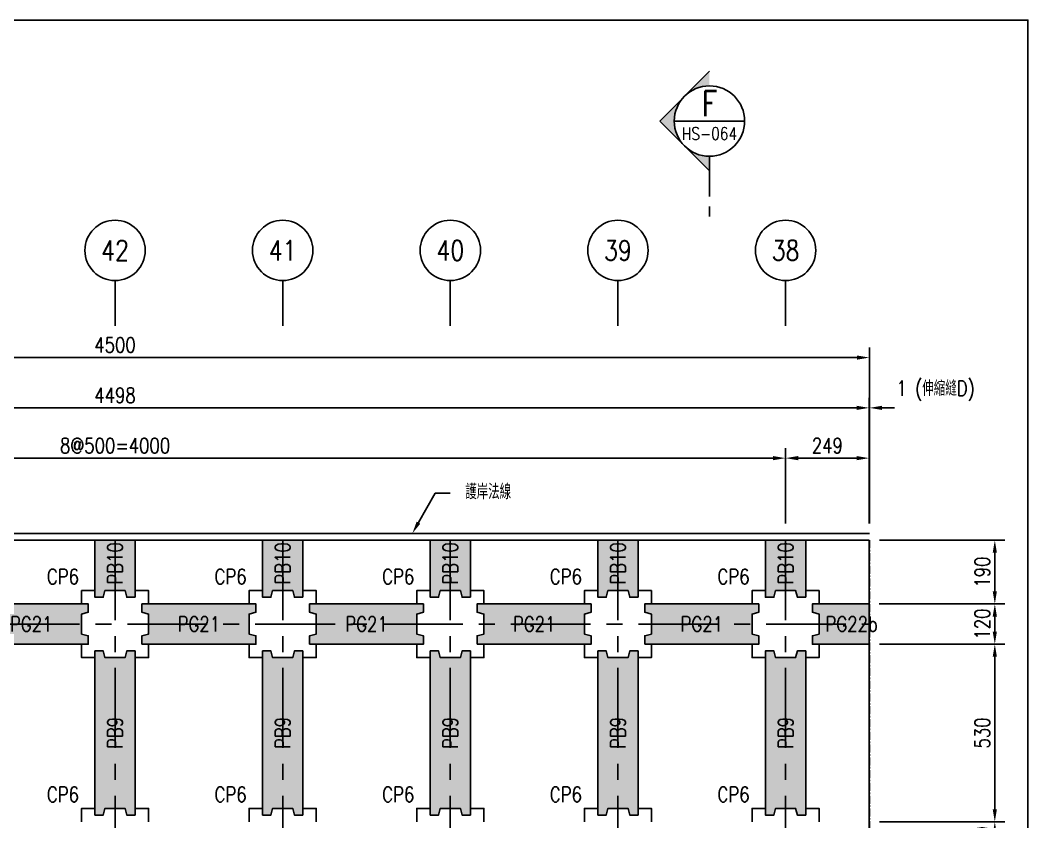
# Model space of a CAD drawing. Extents: x -3697 to 31808, y -9561 to -1274.
# Drawn here: x 28802 to 31808, y -3665 to -1274 of the extents above; entities that cross this region are included whole.
import ezdxf
from ezdxf import colors
from ezdxf.entities.mleader import LeaderData, LeaderLine
from ezdxf.enums import TextEntityAlignment as Align
from ezdxf.math import Vec2, Vec3

# ---------------------------------------------------------------- set-up
doc = ezdxf.new("R2010")
doc.units = 0
doc.header["$LTSCALE"] = 0.05
doc.linetypes.add('CENTER', pattern=[50.8, 31.75, -6.35, 6.35, -6.35])
doc.linetypes.add('DASHED', pattern=[19.05, 12.7, -6.35])
doc.layers.get('0').update_dxf_attribs({"linetype": 'CONTINUOUS'})
doc.layers.get('Defpoints').update_dxf_attribs({"linetype": 'CONTINUOUS'})
for name, color, linetype in [('DIM_03', 1, 'CONTINUOUS'), ('HB_0', 7, 'CONTINUOUS'), ('HB_DIM', 1, 'CONTINUOUS'), ('HB_SYMBOLS', 7, 'CONTINUOUS'), ('場鑄梁', 4, 'CONTINUOUS'), ('場鑄梁_虛線', 4, 'CONTINUOUS'), ('底圖', 7, 'CONTINUOUS'), ('預鑄梁', 7, 'CONTINUOUS'), ('預鑄梁_HATCH', 253, 'CONTINUOUS'), ('預鑄梁_TXT', 2, 'CONTINUOUS'), ('預鑄梁_外緣', 7, 'CONTINUOUS'), ('預鑄樁帽', 6, 'CONTINUOUS'), ('預鑄樁帽_TXT', 2, 'CONTINUOUS')]:
    doc.layers.add(name, color=color, linetype=linetype)
doc.layers.get('預鑄樁帽').off()
doc.styles.get("Standard").update_dxf_attribs({"font": 'ROMANS.shx', "width": 0.8, "bigfont": 'lchinap.shx'})
doc.styles.add('結構平面-V3$0$STANDARD', font='ROMANS', dxfattribs={"width": 0.8, "bigfont": 'LCHINA.shx'})
doc.dimstyles.new('150cm', dxfattribs={"dimscale": 15, "dimtxt": 3, "dimasz": 2.5, "dimexe": 2, "dimexo": 2, "dimgap": 1, "dimtad": 1, "dimdsep": 46, "dimtxsty": 'Standard', "dimcen": 0, "dimclrt": 2, "dimadec": 0, "dimazin": 0, "dimtfac": 1, "dimtix": 1, "dimtmove": 2, "dimatfit": 3, "dimfxl": 0, "dimtolj": 1, "dimtzin": 0, "dimarcsym": 0})

# ---------------------------------------------------------------- blocks, each defined once
blk = doc.blocks.new('*D57')
at = {"layer": 'Defpoints', "color": 0}
for p in [(31085.1, -2580.3), (27085.1, -2805.3), (31085.1, -2805.3)]:
    blk.add_point(p, dxfattribs=at)
at = {"layer": 'HB_DIM', "color": 0, "lineweight": -2}
for p, q in [((27085.1, -2775.3), (27085.1, -2550.3)), ((31085.1, -2775.3), (31085.1, -2550.3)), ((27122.6, -2580.3), (31047.6, -2580.3))]:
    blk.add_line(p, q, dxfattribs=at)
at = {"layer": 'HB_DIM', "color": 0}
for points in [[(27122.6, -2574.1), (27122.6, -2586.6), (27085.1, -2580.3)], [(31047.6, -2574.1), (31047.6, -2586.6), (31085.1, -2580.3)]]:
    blk.add_solid(points, dxfattribs=at)
at = {"layer": 'HB_DIM', "color": 2, "insert": (29085.1, -2542.8), "char_height": 45, "attachment_point": 5}
blk.add_mtext('\\A1;8@500=4000', dxfattribs=at)
blk = doc.blocks.new('*D58')
at = {"layer": 'Defpoints', "color": 0}
for p in [(31334.1, -2580.3), (31085.1, -2805.3), (31334.1, -2805.3)]:
    blk.add_point(p, dxfattribs=at)
at = {"layer": 'HB_DIM', "color": 0, "lineweight": -2}
for p, q in [((31085.1, -2775.3), (31085.1, -2550.3)), ((31334.1, -2775.3), (31334.1, -2550.3)), ((31122.6, -2580.3), (31296.6, -2580.3))]:
    blk.add_line(p, q, dxfattribs=at)
at = {"layer": 'HB_DIM', "color": 0}
for points in [[(31122.6, -2574.1), (31122.6, -2586.6), (31085.1, -2580.3)], [(31296.6, -2574.1), (31296.6, -2586.6), (31334.1, -2580.3)]]:
    blk.add_solid(points, dxfattribs=at)
at = {"layer": 'HB_DIM', "color": 2, "insert": (31209.6, -2542.8), "char_height": 45, "attachment_point": 5}
blk.add_mtext('\\A1;249', dxfattribs=at)
blk = doc.blocks.new('*D59')
at = {"layer": 'Defpoints', "color": 0}
for p in [(31334.1, -2430.3), (26836.1, -2805.3), (31334.1, -2805.3)]:
    blk.add_point(p, dxfattribs=at)
at = {"layer": 'HB_DIM', "color": 0, "lineweight": -2}
for p, q in [((26836.1, -2775.3), (26836.1, -2400.3)), ((31334.1, -2775.3), (31334.1, -2400.3)), ((26873.6, -2430.3), (31296.6, -2430.3))]:
    blk.add_line(p, q, dxfattribs=at)
at = {"layer": 'HB_DIM', "color": 0}
for points in [[(26873.6, -2424.1), (26873.6, -2436.6), (26836.1, -2430.3)], [(31296.6, -2424.1), (31296.6, -2436.6), (31334.1, -2430.3)]]:
    blk.add_solid(points, dxfattribs=at)
at = {"layer": 'HB_DIM', "color": 2, "insert": (29085.1, -2392.8), "char_height": 45, "attachment_point": 5}
blk.add_mtext('\\A1;4498', dxfattribs=at)
blk = doc.blocks.new('*D60')
at = {"layer": 'Defpoints', "color": 0}
for p in [(31335.1, -2430.3), (31334.1, -2805.3), (31335.1, -2805.3)]:
    blk.add_point(p, dxfattribs=at)
at = {"layer": 'HB_DIM', "color": 0, "lineweight": -2}
for p, q in [((31334.1, -2775.3), (31334.1, -2400.3)), ((31335.1, -2775.3), (31335.1, -2400.3)), ((31296.6, -2430.3), (31259.1, -2430.3)), ((31334.1, -2430.3), (31335.1, -2430.3)), ((31372.6, -2430.3), (31410.1, -2430.3))]:
    blk.add_line(p, q, dxfattribs=at)
at = {"layer": 'HB_DIM', "color": 0}
for points in [[(31296.6, -2424.1), (31296.6, -2436.6), (31334.1, -2430.3)], [(31372.6, -2424.1), (31372.6, -2436.6), (31335.1, -2430.3)]]:
    blk.add_solid(points, dxfattribs=at)
at = {"layer": 'HB_DIM', "color": 2, "insert": (31532.6, -2379.7), "char_height": 45, "attachment_point": 5}
blk.add_mtext('\\A1;1 (伸縮縫D)', dxfattribs=at)
blk = doc.blocks.new('*D62')
at = {"layer": 'Defpoints', "color": 0}
for p in [(31335.1, -2280.3), (26835.1, -2805.3), (31335.1, -2805.3)]:
    blk.add_point(p, dxfattribs=at)
at = {"layer": 'HB_DIM', "color": 0, "lineweight": -2}
for p, q in [((26835.1, -2775.3), (26835.1, -2250.3)), ((31335.1, -2775.3), (31335.1, -2250.3)), ((26872.6, -2280.3), (31297.6, -2280.3))]:
    blk.add_line(p, q, dxfattribs=at)
at = {"layer": 'HB_DIM', "color": 0}
for points in [[(26872.6, -2274.1), (26872.6, -2286.6), (26835.1, -2280.3)], [(31297.6, -2274.1), (31297.6, -2286.6), (31335.1, -2280.3)]]:
    blk.add_solid(points, dxfattribs=at)
at = {"layer": 'HB_DIM', "color": 2, "insert": (29085.1, -2242.8), "char_height": 45, "attachment_point": 5}
blk.add_mtext('\\A1;4500', dxfattribs=at)
blk = doc.blocks.new('*D209')
at = {"layer": 'Defpoints', "color": 0}
for p in [(31335.1, -2825.3), (31334.1, -3015.3), (31709.1, -3015.3)]:
    blk.add_point(p, dxfattribs=at)
at = {"layer": 'HB_DIM', "color": 0, "lineweight": -2}
for p, q in [((31365.1, -2825.3), (31739.1, -2825.3)), ((31709.1, -2862.8), (31709.1, -2977.8)), ((31364.1, -3015.3), (31739.1, -3015.3))]:
    blk.add_line(p, q, dxfattribs=at)
at = {"layer": 'HB_DIM', "color": 0}
for points in [[(31702.8, -2862.8), (31715.3, -2862.8), (31709.1, -2825.3)], [(31702.8, -2977.8), (31715.3, -2977.8), (31709.1, -3015.3)]]:
    blk.add_solid(points, dxfattribs=at)
at = {"layer": 'HB_DIM', "color": 2, "insert": (31671.6, -2920.3), "char_height": 45, "attachment_point": 5, "rotation": 90}
blk.add_mtext('\\A1;190', dxfattribs=at)
blk = doc.blocks.new('*D210')
at = {"layer": 'Defpoints', "color": 0}
for p in [(31334.1, -3015.3), (31335.1, -3135.3), (31709.1, -3135.3)]:
    blk.add_point(p, dxfattribs=at)
at = {"layer": 'HB_DIM', "color": 0, "lineweight": -2}
for p, q in [((31364.1, -3015.3), (31739.1, -3015.3)), ((31709.1, -3052.8), (31709.1, -3097.8)), ((31365.1, -3135.3), (31739.1, -3135.3))]:
    blk.add_line(p, q, dxfattribs=at)
at = {"layer": 'HB_DIM', "color": 0}
for points in [[(31702.8, -3052.8), (31715.3, -3052.8), (31709.1, -3015.3)], [(31702.8, -3097.8), (31715.3, -3097.8), (31709.1, -3135.3)]]:
    blk.add_solid(points, dxfattribs=at)
at = {"layer": 'HB_DIM', "color": 2, "insert": (31671.6, -3075.3), "char_height": 45, "attachment_point": 5, "rotation": 90}
blk.add_mtext('\\A1;120', dxfattribs=at)
blk = doc.blocks.new('*D211')
at = {"layer": 'Defpoints', "color": 0}
for p in [(31335.1, -3135.3), (31335.1, -3665.3), (31709.1, -3665.3)]:
    blk.add_point(p, dxfattribs=at)
at = {"layer": 'HB_DIM', "color": 0, "lineweight": -2}
for p, q in [((31365.1, -3135.3), (31739.1, -3135.3)), ((31709.1, -3172.8), (31709.1, -3627.8)), ((31365.1, -3665.3), (31739.1, -3665.3))]:
    blk.add_line(p, q, dxfattribs=at)
at = {"layer": 'HB_DIM', "color": 0}
for points in [[(31702.8, -3172.8), (31715.3, -3172.8), (31709.1, -3135.3)], [(31702.8, -3627.8), (31715.3, -3627.8), (31709.1, -3665.3)]]:
    blk.add_solid(points, dxfattribs=at)
at = {"layer": 'HB_DIM', "color": 2, "insert": (31671.6, -3400.3), "char_height": 45, "attachment_point": 5, "rotation": 90}
blk.add_mtext('\\A1;530', dxfattribs=at)
blk = doc.blocks.new('*D212')
at = {"layer": 'Defpoints', "color": 0}
for p in [(31335.1, -3665.3), (31335.1, -3785.3), (31709.1, -3785.3)]:
    blk.add_point(p, dxfattribs=at)
at = {"layer": 'HB_DIM', "color": 0, "lineweight": -2}
for p, q in [((31365.1, -3665.3), (31739.1, -3665.3)), ((31709.1, -3702.8), (31709.1, -3747.8)), ((31365.1, -3785.3), (31739.1, -3785.3))]:
    blk.add_line(p, q, dxfattribs=at)
at = {"layer": 'HB_DIM', "color": 0}
for points in [[(31702.8, -3702.8), (31715.3, -3702.8), (31709.1, -3665.3)], [(31702.8, -3747.8), (31715.3, -3747.8), (31709.1, -3785.3)]]:
    blk.add_solid(points, dxfattribs=at)
at = {"layer": 'HB_DIM', "color": 2, "insert": (31671.6, -3725.3), "char_height": 45, "attachment_point": 5, "rotation": 90}
blk.add_mtext('\\A1;120', dxfattribs=at)
blk = doc.blocks.new('gr_t')
at = {"layer": 'HB_SYMBOLS', "color": 4, "linetype": 'Continuous'}
blk.add_line((0, -6), (0, -15), dxfattribs=at)
blk.add_circle((0, 0), 6, dxfattribs=at)
at = {"layer": 'HB_SYMBOLS', "color": 4, "linetype": 'Continuous', "width": 0.8}
blk.add_attdef('A', text='', height=4.5, dxfattribs=at).set_placement((0, 0), align=Align.MIDDLE)
blk = doc.blocks.new('SEC2U0-n')
at = {"color": 2, "linetype": 'Continuous'}
for p, q in [((-9.9, 0), (0, 9.9)), ((0, 9.9), (9.9, 0)), ((-7.51, 0), (-10.62, 0))]:
    blk.add_line(p, q, dxfattribs=at)
at = {"color": 3}
for p, q in [((-17, 0), (-19, 0)), ((-15, 0), (-7, 0))]:
    blk.add_line(p, q, dxfattribs=at)
at = {"color": 2, "linetype": 'Continuous'}
blk.add_circle((0, 0), 7, dxfattribs=at)
for points in [[(0, 9.9), (-3.5, 6.06), (-4.95, 4.95), (-4.26, 5.55)], [(0, 9.9), (-1.81, 6.76), (-3.5, 6.06), (-1.81, 6.76)], [(0, 9.9), (0, 7), (-1.81, 6.76), (-0.91, 6.94)], [(0, 9.9), (3.5, 6.06), (4.95, 4.95), (4.26, 5.55)], [(0, 9.9), (1.81, 6.76), (3.5, 6.06), (1.81, 6.76)], [(0, 9.9), (0, 7), (1.81, 6.76), (0.91, 6.94)], [(-9.9, 0), (-6.06, 3.5), (-4.95, 4.95), (-5.55, 4.26)], [(9.9, 0), (6.06, 3.5), (4.95, 4.95), (5.55, 4.26)], [(-9.9, 0), (-6.76, 1.81), (-6.06, 3.5), (-6.76, 1.81)], [(9.9, 0), (6.76, 1.81), (6.06, 3.5), (6.76, 1.81)], [(-9.9, 0), (-7, 0), (-6.76, 1.81), (-6.94, 0.91)], [(9.9, 0), (7, 0), (6.76, 1.81), (6.94, 0.91)]]:
    blk.add_solid(points, dxfattribs=at)
blk = doc.blocks.new('ST-n')
at = {"color": 2}
blk.add_line((-7, 0), (7, 0), dxfattribs=at)
blk.add_circle((0, 0), 7, dxfattribs=at)
at = {"color": 3, "width": 0.8}
blk.add_attdef('A', text='', height=4.5, dxfattribs=at).set_placement((0, 3.5), align=Align.MIDDLE)
at = {"color": 1, "width": 0.8}
blk.add_attdef('HB2002', text='', height=2.5, dxfattribs=at).set_placement((0, -2.5), align=Align.MIDDLE)
blk = doc.blocks.new('CP6')
at = {"layer": '預鑄樁帽_TXT', "linetype": 'Continuous', "width": 0.8}
blk.add_text('CP6', height=45, dxfattribs=at).set_placement((-265.3, 251.6), align=Align.MIDDLE)
blk = doc.blocks.new('PB9')
at = {"layer": '預鑄梁_HATCH'}
blk.add_hatch(color=256, dxfattribs=at).paths.add_polyline_path([(-95, 500), (-120, 500), (-120, 10), (-95, 10), (-90, 30), (-30, 30), (-25, 10), (0, 10), (0, 500), (-25, 500), (-30, 480), (-90, 480)])
at = {"layer": '預鑄梁', "linetype": 'DASHED', "ltscale": 50}
blk.add_lwpolyline([(0, 10), (-25, 10), (-30, 30), (-90, 30), (-95, 10), (-120, 10), (-120, 500), (-95, 500), (-90, 480), (-30, 480), (-25, 500), (0, 500), (0, 10)], dxfattribs=at)
at = {"layer": '預鑄梁_外緣'}
blk.add_lwpolyline([(0, 10), (-25, 10), (-30, 30), (-90, 30), (-95, 10), (-120, 10), (-120, 500), (-95, 500), (-90, 480), (-30, 480), (-25, 500), (0, 500), (0, 10)], dxfattribs=at)
at = {"layer": '預鑄梁_TXT', "linetype": 'Continuous', "style": '結構平面-V3$0$STANDARD', "width": 0.8}
blk.add_text('PB9', height=45, rotation=90, dxfattribs=at).set_placement((-60, 255), align=Align.MIDDLE)
blk = doc.blocks.new('PB10')
at = {"layer": '預鑄梁_HATCH'}
blk.add_hatch(color=256, dxfattribs=at).paths.add_polyline_path([(-120, 10), (-95, 10), (-90, 30), (-30, 30), (-25, 10), (0, 10), (0, 180), (-120, 180)])
at = {"layer": '預鑄梁', "linetype": 'DASHED', "ltscale": 50}
blk.add_lwpolyline([(0, 10), (-25, 10), (-30, 30), (-90, 30), (-95, 10), (-120, 10), (-120, 180), (0, 180), (0, 10)], dxfattribs=at)
at = {"layer": '預鑄梁_外緣'}
blk.add_lwpolyline([(0, 10), (-25, 10), (-30, 30), (-90, 30), (-95, 10), (-120, 10), (-120, 180), (0, 180), (0, 10)], dxfattribs=at)
at = {"layer": '預鑄梁_TXT', "linetype": 'Continuous', "style": '結構平面-V3$0$STANDARD', "width": 0.8}
blk.add_text('PB10', height=45, rotation=90, dxfattribs=at).set_placement((-60, 110.8), align=Align.MIDDLE)
blk = doc.blocks.new('PG21')
at = {"layer": '預鑄梁_HATCH'}
blk.add_hatch(color=256, dxfattribs=at).paths.add_polyline_path([(10, 25), (10, 0), (350, 0), (350, 25), (330, 30), (330, 90), (350, 95), (350, 120), (10, 120), (10, 95), (30, 90), (30, 30)])
at = {"layer": '預鑄梁', "linetype": 'DASHED', "ltscale": 50}
blk.add_lwpolyline([(10, 0), (10, 25), (30, 30), (30, 90), (10, 95), (10, 120), (350, 120), (350, 95), (330, 90), (330, 30), (350, 25), (350, 0), (10, 0)], dxfattribs=at)
at = {"layer": '預鑄梁_外緣'}
blk.add_lwpolyline([(10, 0), (10, 25), (30, 30), (30, 90), (10, 95), (10, 120), (350, 120), (350, 95), (330, 90), (330, 30), (350, 25), (350, 0), (10, 0)], dxfattribs=at)
at = {"layer": '預鑄梁_TXT', "linetype": 'Continuous', "style": '結構平面-V3$0$STANDARD', "width": 0.8}
blk.add_text('PG21', height=45, rotation=0, dxfattribs=at).set_placement((180, 60), align=Align.MIDDLE)
blk = doc.blocks.new('PG22b')
at = {"layer": '預鑄梁_HATCH'}
blk.add_hatch(color=256, dxfattribs=at).paths.add_polyline_path([(-169, 25), (-169, 0), (0, 0), (0, 120), (-169, 120), (-169, 95), (-149, 90), (-149, 30)])
at = {"layer": '預鑄梁', "linetype": 'DASHED', "ltscale": 50}
blk.add_lwpolyline([(0, 0), (0, 120), (-169, 120), (-169, 95), (-149, 90), (-149, 30), (-169, 25), (-169, 0)], close=True, dxfattribs=at)
at = {"layer": '預鑄梁_外緣'}
blk.add_lwpolyline([(0, 0), (0, 120), (-169, 120), (-169, 95), (-149, 90), (-149, 30), (-169, 25), (-169, 0)], close=True, dxfattribs=at)
at = {"layer": '預鑄梁_TXT', "linetype": 'Continuous', "style": '結構平面-V3$0$STANDARD', "width": 0.8}
blk.add_text('PG22b', height=45, rotation=360, dxfattribs=at).set_placement((-52, 60), align=Align.MIDDLE)
blk = doc.blocks.new('碼頭結構總配置圖')
at = {"layer": 'Defpoints', "color": 217}
blk.add_lwpolyline([(31807.6, -8226.3), (28815.1, -8226.3), (28815.1, -9561.3), (19972.6, -9561.3), (19972.6, -1273.8), (31807.6, -1273.8)], close=True, dxfattribs=at)
at = {"layer": '場鑄梁'}
for points in [[(29025.1, -2975.3), (28985.1, -2975.3), (28985.1, -3015.3)], [(29185.1, -3015.3), (29185.1, -2975.3), (29145.1, -2975.3)], [(29525.1, -2975.3), (29485.1, -2975.3), (29485.1, -3015.3)], [(29685.1, -3015.3), (29685.1, -2975.3), (29645.1, -2975.3)], [(30025.1, -2975.3), (29985.1, -2975.3), (29985.1, -3015.3)], [(30185.1, -3015.3), (30185.1, -2975.3), (30145.1, -2975.3)], [(30525.1, -2975.3), (30485.1, -2975.3), (30485.1, -3015.3)], [(30685.1, -3015.3), (30685.1, -2975.3), (30645.1, -2975.3)], [(31025.1, -2975.3), (30985.1, -2975.3), (30985.1, -3015.3)], [(31185.1, -3015.3), (31185.1, -2975.3), (31145.1, -2975.3)], [(29025.1, -3175.3), (28985.1, -3175.3), (28985.1, -3135.3)], [(29185.1, -3135.3), (29185.1, -3175.3), (29145.1, -3175.3)], [(29525.1, -3175.3), (29485.1, -3175.3), (29485.1, -3135.3)], [(29685.1, -3135.3), (29685.1, -3175.3), (29645.1, -3175.3)], [(30025.1, -3175.3), (29985.1, -3175.3), (29985.1, -3135.3)], [(30185.1, -3135.3), (30185.1, -3175.3), (30145.1, -3175.3)], [(30525.1, -3175.3), (30485.1, -3175.3), (30485.1, -3135.3)], [(30685.1, -3135.3), (30685.1, -3175.3), (30645.1, -3175.3)], [(31025.1, -3175.3), (30985.1, -3175.3), (30985.1, -3135.3)], [(31185.1, -3135.3), (31185.1, -3175.3), (31145.1, -3175.3)], [(29025.1, -3625.3), (28985.1, -3625.3), (28985.1, -3665.3)], [(29185.1, -3665.3), (29185.1, -3625.3), (29145.1, -3625.3)], [(29525.1, -3625.3), (29485.1, -3625.3), (29485.1, -3665.3)], [(29685.1, -3665.3), (29685.1, -3625.3), (29645.1, -3625.3)], [(30025.1, -3625.3), (29985.1, -3625.3), (29985.1, -3665.3)], [(30185.1, -3665.3), (30185.1, -3625.3), (30145.1, -3625.3)], [(30525.1, -3625.3), (30485.1, -3625.3), (30485.1, -3665.3)], [(30685.1, -3665.3), (30685.1, -3625.3), (30645.1, -3625.3)], [(31025.1, -3625.3), (30985.1, -3625.3), (30985.1, -3665.3)], [(31185.1, -3665.3), (31185.1, -3625.3), (31145.1, -3625.3)]]:
    blk.add_lwpolyline(points, dxfattribs=at)
at = {"layer": '場鑄梁_虛線', "linetype": 'DASHED', "ltscale": 50}
for points in [[(29025.1, -2975.3), (28985.1, -2975.3), (28985.1, -3015.3)], [(29185.1, -3015.3), (29185.1, -2975.3), (29145.1, -2975.3)], [(29525.1, -2975.3), (29485.1, -2975.3), (29485.1, -3015.3)], [(29685.1, -3015.3), (29685.1, -2975.3), (29645.1, -2975.3)], [(30025.1, -2975.3), (29985.1, -2975.3), (29985.1, -3015.3)], [(30185.1, -3015.3), (30185.1, -2975.3), (30145.1, -2975.3)], [(30525.1, -2975.3), (30485.1, -2975.3), (30485.1, -3015.3)], [(30685.1, -3015.3), (30685.1, -2975.3), (30645.1, -2975.3)], [(31025.1, -2975.3), (30985.1, -2975.3), (30985.1, -3015.3)], [(31185.1, -3015.3), (31185.1, -2975.3), (31145.1, -2975.3)], [(29025.1, -3175.3), (28985.1, -3175.3), (28985.1, -3135.3)], [(29185.1, -3135.3), (29185.1, -3175.3), (29145.1, -3175.3)], [(29525.1, -3175.3), (29485.1, -3175.3), (29485.1, -3135.3)], [(29685.1, -3135.3), (29685.1, -3175.3), (29645.1, -3175.3)], [(30025.1, -3175.3), (29985.1, -3175.3), (29985.1, -3135.3)], [(30185.1, -3135.3), (30185.1, -3175.3), (30145.1, -3175.3)], [(30525.1, -3175.3), (30485.1, -3175.3), (30485.1, -3135.3)], [(30685.1, -3135.3), (30685.1, -3175.3), (30645.1, -3175.3)], [(31025.1, -3175.3), (30985.1, -3175.3), (30985.1, -3135.3)], [(31185.1, -3135.3), (31185.1, -3175.3), (31145.1, -3175.3)], [(29025.1, -3625.3), (28985.1, -3625.3), (28985.1, -3665.3)], [(29185.1, -3665.3), (29185.1, -3625.3), (29145.1, -3625.3)], [(29525.1, -3625.3), (29485.1, -3625.3), (29485.1, -3665.3)], [(29685.1, -3665.3), (29685.1, -3625.3), (29645.1, -3625.3)], [(30025.1, -3625.3), (29985.1, -3625.3), (29985.1, -3665.3)], [(30185.1, -3665.3), (30185.1, -3625.3), (30145.1, -3625.3)], [(30525.1, -3625.3), (30485.1, -3625.3), (30485.1, -3665.3)], [(30685.1, -3665.3), (30685.1, -3625.3), (30645.1, -3625.3)], [(31025.1, -3625.3), (30985.1, -3625.3), (30985.1, -3665.3)], [(31185.1, -3665.3), (31185.1, -3625.3), (31145.1, -3625.3)]]:
    blk.add_lwpolyline(points, dxfattribs=at)
at = {"layer": '底圖'}
blk.add_line((26835.1, -2805.3), (31335.1, -2805.3), dxfattribs=at)
at = {"layer": '底圖', "color": 252, "linetype": 'CENTER', "ltscale": 150}
for p, q in [((29085.1, -2825.3), (29085.1, -5805.3)), ((29585.1, -2825.3), (29585.1, -5805.3)), ((30085.1, -2825.3), (30085.1, -5805.3)), ((30585.1, -2825.3), (30585.1, -5805.3)), ((31085.1, -2825.3), (31085.1, -5805.3)), ((26836.1, -3075.3), (31335.1, -3075.3))]:
    blk.add_line(p, q, dxfattribs=at)
at = {"layer": '底圖', "linetype": 'CENTER', "ltscale": 15}
blk.add_line((31335.1, -2825.3), (31335.1, -5805.3), dxfattribs=at)
at = {"layer": '底圖', "color": 4, "linetype": 'Continuous'}
blk.add_lwpolyline([(31334.1, -2825.3), (31334.1, -5805.3), (26836.1, -5805.3), (26836.1, -2825.3), (31334.1, -2825.3)], dxfattribs=at)
at = {"layer": 'DIM_03', "xscale": 14.99999999999999, "yscale": 14.99999999999999, "zscale": 14.99999999999999, "rotation": 90.00000086103375}
blk.add_blockref('SEC2U0-n', (30858, -1574.8), dxfattribs=at)
at = {"layer": 'DIM_03', "linetype": 'Continuous'}
ref = blk.add_blockref('ST-n', (30858, -1574.8), dxfattribs=dict(at, xscale=14.99999999999999, yscale=14.99999999999999, zscale=14.99999999999999, rotation=7.778254040857746e-07))
ref.add_attrib('HB2002', 'HS-064', dxfattribs={"layer": '0', "color": 1, "height": 37.5, "rotation": 360, "width": 0.8}).set_placement((30858, -1612.3), align=Align.MIDDLE)
ref.add_attrib('A', 'F', dxfattribs={"layer": '0', "color": 3, "height": 75, "rotation": 360, "width": 0.8}).set_placement((30858, -1522.3), align=Align.MIDDLE)
at = {"layer": '底圖'}
ref = blk.add_blockref('gr_t', (29085.1, -1960.6), dxfattribs=dict(at, xscale=15, yscale=15, zscale=15))
ref.add_attrib('A', '42', dxfattribs={"layer": 'HB_SYMBOLS', "color": 4, "linetype": 'Continuous', "height": 60, "width": 0.8}).set_placement((29085.1, -1960.6), align=Align.MIDDLE)
ref = blk.add_blockref('gr_t', (29585.1, -1960.6), dxfattribs=dict(at, xscale=15, yscale=15, zscale=15))
ref.add_attrib('A', '41', dxfattribs={"layer": 'HB_SYMBOLS', "color": 4, "linetype": 'Continuous', "height": 60, "width": 0.8}).set_placement((29585.1, -1960.6), align=Align.MIDDLE)
ref = blk.add_blockref('gr_t', (30085.1, -1960.6), dxfattribs=dict(at, xscale=15, yscale=15, zscale=15))
ref.add_attrib('A', '40', dxfattribs={"layer": 'HB_SYMBOLS', "color": 4, "linetype": 'Continuous', "height": 60, "width": 0.8}).set_placement((30085.1, -1960.6), align=Align.MIDDLE)
ref = blk.add_blockref('gr_t', (30585.1, -1960.6), dxfattribs=dict(at, xscale=15, yscale=15, zscale=15))
ref.add_attrib('A', '39', dxfattribs={"layer": 'HB_SYMBOLS', "color": 4, "linetype": 'Continuous', "height": 60, "width": 0.8}).set_placement((30585.1, -1960.6), align=Align.MIDDLE)
ref = blk.add_blockref('gr_t', (31085.1, -1960.6), dxfattribs=dict(at, xscale=15, yscale=15, zscale=15))
ref.add_attrib('A', '38', dxfattribs={"layer": 'HB_SYMBOLS', "color": 4, "linetype": 'Continuous', "height": 60, "width": 0.8}).set_placement((31085.1, -1960.6), align=Align.MIDDLE)
at = {"layer": '預鑄梁'}
for name, p in [('PB10', (29145.1, -3005.3)), ('PB10', (29645.1, -3005.3)), ('PB10', (30145.1, -3005.3)), ('PB10', (30645.1, -3005.3)), ('PB10', (31145.1, -3005.3)), ('PG21', (28655.1, -3135.3)), ('PG21', (29155.1, -3135.3)), ('PG21', (29655.1, -3135.3)), ('PG21', (30155.1, -3135.3)), ('PG21', (30655.1, -3135.3)), ('PG22b', (31334.1, -3135.3)), ('PB9', (29145.1, -3655.3)), ('PB9', (29645.1, -3655.3)), ('PB9', (30145.1, -3655.3)), ('PB9', (30645.1, -3655.3)), ('PB9', (31145.1, -3655.3))]:
    blk.add_blockref(name, p, dxfattribs=at)
at = {"layer": '預鑄樁帽'}
for p in [(29195.1, -3185.3), (29695.1, -3185.3), (30195.1, -3185.3), (30695.1, -3185.3), (31195.1, -3185.3), (29195.1, -3835.3), (29695.1, -3835.3), (30195.1, -3835.3), (30695.1, -3835.3), (31195.1, -3835.3)]:
    blk.add_blockref('CP6', p, dxfattribs=at)

msp = doc.modelspace()

# ---------------------------------------------------------------- block references
at = {"layer": 'HB_0'}
msp.add_blockref('碼頭結構總配置圖', (0, 0), dxfattribs=at)

# ---------------------------------------------------------------- dimensions: what is measured, and where the dimension line sits
at = {"layer": 'HB_DIM'}
for base, p1, p2, picture, middle in [((31335.062, -2280.327), (26835.062, -2805.327), (31335.062, -2805.327), '*D62', (29085.062, -2242.827)), ((31334.062, -2430.327), (26836.062, -2805.327), (31334.062, -2805.327), '*D59', (29085.062, -2392.827)), ((31334.062, -2580.327), (31085.062, -2805.327), (31334.062, -2805.327), '*D58', (31209.562, -2542.827))]:
    dim = msp.add_linear_dim(base=base, p1=p1, p2=p2, dimstyle='150cm', dxfattribs=at)
    dim.commit()
    dim.dimension.update_dxf_attribs({"geometry": picture, "text_midpoint": middle})
dim = msp.add_linear_dim(base=(31335.062, -2430.327), p1=(31334.062, -2805.327), p2=(31335.062, -2805.327), text='<> (伸縮縫D)', dimstyle='150cm', dxfattribs=at)
dim.commit()
dim.dimension.update_dxf_attribs({"geometry": '*D60', "text_midpoint": (31532.606, -2379.702), "dimtype": 160})
dim = msp.add_linear_dim(base=(31085.062, -2580.327), p1=(27085.062, -2805.327), p2=(31085.062, -2805.327), text='8@500=<>', dimstyle='150cm', dxfattribs=at)
dim.commit()
dim.dimension.update_dxf_attribs({"geometry": '*D57', "text_midpoint": (29085.062, -2542.827)})
for base, p1, p2, picture, middle in [((31709.062, -3015.327), (31335.062, -2825.327), (31334.062, -3015.327), '*D209', (31671.562, -2920.327)), ((31709.062, -3135.327), (31334.062, -3015.327), (31335.062, -3135.327), '*D210', (31671.562, -3075.327)), ((31709.062, -3665.327), (31335.062, -3135.327), (31335.062, -3665.327), '*D211', (31671.562, -3400.327)), ((31709.062, -3785.327), (31335.062, -3665.327), (31335.062, -3785.327), '*D212', (31671.562, -3725.327))]:
    dim = msp.add_linear_dim(base=base, p1=p1, p2=p2, angle=90, dimstyle='150cm', dxfattribs=at)
    dim.commit()
    dim.dimension.update_dxf_attribs({"geometry": picture, "text_midpoint": middle})

# ---------------------------------------------------------------- leaders
at = {"layer": 'HB_0'}
ml = msp.add_multileader_mtext('Standard', dxfattribs=at)
ml.set_content('護岸法線', color=2)
ml.set_leader_properties(color=1)
ml.build(insert=Vec2(0, 0))
ml.multileader.update_dxf_attribs({"dogleg_length": 3, "arrow_head_size": 37.5, "scale": 15})
ctx = ml.context
ctx.base_point, ctx.scale, ctx.char_height, ctx.arrow_head_size, ctx.landing_gap_size, ctx.plane_origin = Vec3(30084.635, -2684.598), 15, 45, 37.5, 45, Vec3(29971.735, -2805.327)
notes = []
notes.append((ctx, [(1, (1, 1, 0), (30039.635, -2684.598), (1, 0), 45, [(0, [(29971.735, -2805.327)], 0, [])])]))
ctx.mtext.insert, ctx.mtext.flow_direction = Vec3(30129.635, -2657.879), 5
for ctx, leaders in notes:
    for number, flags, end, landing, length, lines in leaders:
        leader = LeaderData()
        leader.index, (leader.has_last_leader_line, leader.has_dogleg_vector, leader.attachment_direction) = number, flags
        leader.last_leader_point, leader.dogleg_vector, leader.dogleg_length = Vec3(end), Vec3(landing), length
        for number, points, colour, breaks in lines:
            line = LeaderLine()
            line.index, line.vertices, line.color, line.breaks = number, Vec3.list(points), colors.encode_raw_color(colour), breaks
            leader.lines.append(line)
        ctx.leaders.append(leader)

doc.saveas('drawing.dxf')
